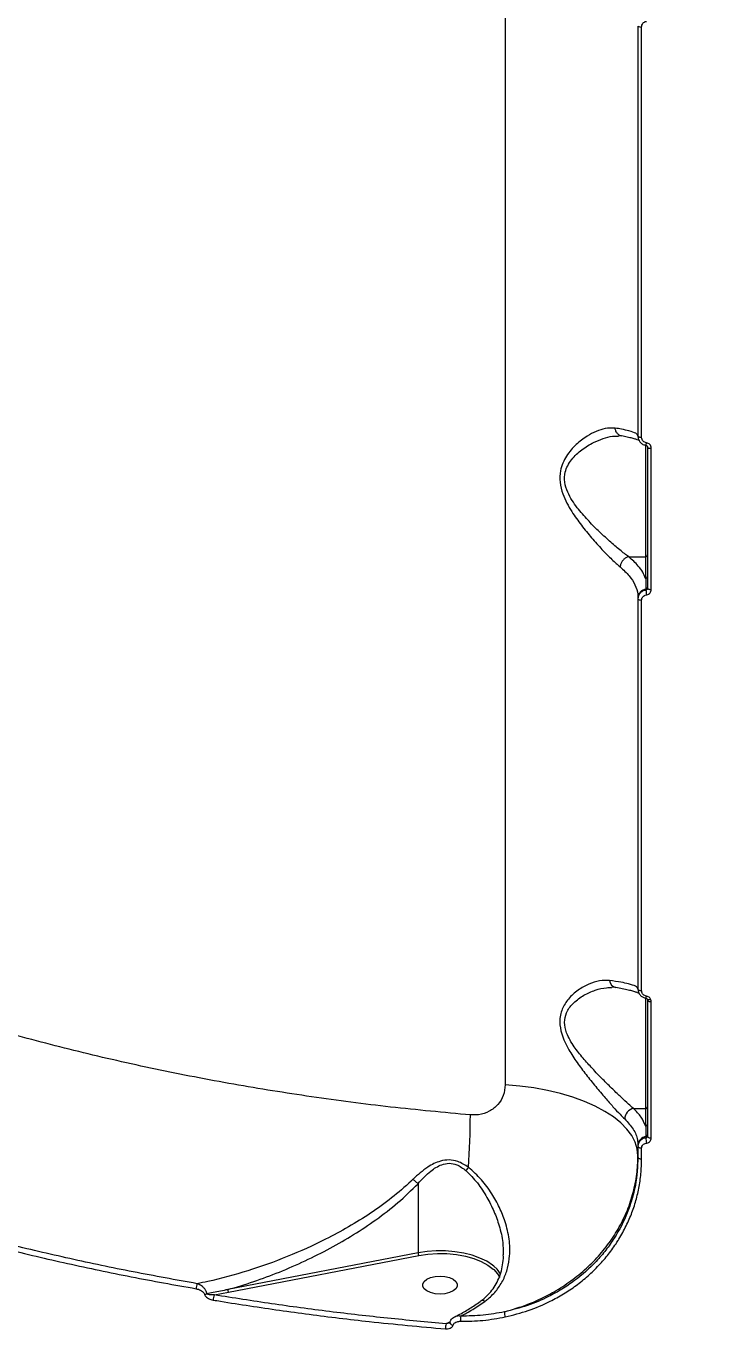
# Model space of a CAD drawing. Header units: millimetres. Extents: x -6901 to 7060, y -7557 to 6158.
# Drawn here: x 1779.1 to 1960.5, y -1751.7 to -1412.7 of the extents above; entities that cross this region are included whole.
import ezdxf

# ---------------------------------------------------------------- set-up
doc = ezdxf.new("R2010")
doc.units = ezdxf.units.MM
for name, color, linetype in [('DIKOM_ОБЪЕКТ', 7, 'Continuous'), ('DIKOM_РАЗМЕР_ЗОНА', 7, 'Continuous'), ('DIKOM_РАЗМЕР_ОБЪЕКТА', 7, 'Continuous')]:
    doc.layers.add(name, color=color, linetype=linetype)
doc.styles.add('style1', font='arial.ttf', dxfattribs={"width": 0.8})
doc.dimstyles.new('1-50', dxfattribs={"dimtxt": 300, "dimasz": 200, "dimexe": 100, "dimexo": 0, "dimgap": 100, "dimtad": 1, "dimtxsty": 'style1', "dimcen": 200, "dimclrd": 7, "dimclre": 7, "dimclrt": 7, "dimadec": 1, "dimazin": 2, "dimtfac": 1, "dimtmove": 0, "dimatfit": 2, "dimfxl": 0, "dimlwd": 25, "dimlwe": 18, "dimarcsym": 0})

# ---------------------------------------------------------------- blocks, each defined once
blk = doc.blocks.new('*D1')
at = {"layer": 'Defpoints', "color": 0, "transparency": 16777216}
for p in [(-4076.66, -462.32), (4983.51, -3127.59), (4983.51, -6854.07)]:
    blk.add_point(p, dxfattribs=at)
at = {"layer": 'DIKOM_РАЗМЕР_ОБЪЕКТА', "color": 7, "lineweight": 18, "transparency": 16777216}
for p, q in [((-4076.66, -462.32), (-4076.66, -6954.07)), ((4983.51, -3127.59), (4983.51, -6954.07))]:
    blk.add_line(p, q, dxfattribs=at)
at = {"layer": 'DIKOM_РАЗМЕР_ОБЪЕКТА', "color": 7, "lineweight": 25, "transparency": 16777216}
blk.add_line((-3876.66, -6854.07), (4783.51, -6854.07), dxfattribs=at)
at = {"layer": 'DIKOM_РАЗМЕР_ОБЪЕКТА', "color": 7, "transparency": 16777216}
for points in [[(-3876.66, -6820.74), (-3876.66, -6887.4), (-4076.66, -6854.07)], [(4783.51, -6820.74), (4783.51, -6887.4), (4983.51, -6854.07)]]:
    blk.add_solid(points, dxfattribs=at)
at = {"layer": 'DIKOM_РАЗМЕР_ОБЪЕКТА', "color": 7, "transparency": 16777216, "insert": (453.43, -6600.9), "char_height": 300, "attachment_point": 5, "style": 'style1'}
blk.add_mtext('9050', dxfattribs=at)
blk = doc.blocks.new('*D2')
at = {"layer": 'Defpoints', "color": 0, "transparency": 16777216}
for p in [(-1102.73, 4151.17), (-5819.23, -4492.42), (4721.24, -4492.42)]:
    blk.add_point(p, dxfattribs=at)
at = {"layer": 'DIKOM_РАЗМЕР_ОБЪЕКТА', "color": 7, "lineweight": 18, "transparency": 16777216}
for p, q in [((-1102.73, 4151.17), (-5919.23, 4151.17)), ((4721.24, -4492.42), (-5919.23, -4492.42))]:
    blk.add_line(p, q, dxfattribs=at)
at = {"layer": 'DIKOM_РАЗМЕР_ОБЪЕКТА', "color": 7, "lineweight": 25, "transparency": 16777216}
blk.add_line((-5819.23, 3951.17), (-5819.23, -4292.42), dxfattribs=at)
at = {"layer": 'DIKOM_РАЗМЕР_ОБЪЕКТА', "color": 7, "transparency": 16777216}
for points in [[(-5852.56, 3951.17), (-5785.89, 3951.17), (-5819.23, 4151.17)], [(-5852.56, -4292.42), (-5785.89, -4292.42), (-5819.23, -4492.42)]]:
    blk.add_solid(points, dxfattribs=at)
at = {"layer": 'DIKOM_РАЗМЕР_ОБЪЕКТА', "color": 7, "transparency": 16777216, "insert": (-6072.4, -170.63), "char_height": 300, "attachment_point": 5, "rotation": 90, "style": 'style1'}
blk.add_mtext('8650', dxfattribs=at)
blk = doc.blocks.new('*D3')
at = {"layer": 'Defpoints', "color": 0, "transparency": 16777216}
for p in [(-1553.27, 6158.28), (-6450.85, -6312.94), (5659.92, -6312.94)]:
    blk.add_point(p, dxfattribs=at)
at = {"layer": 'DIKOM_РАЗМЕР_ЗОНА', "color": 7, "lineweight": 18, "transparency": 16777216}
for p, q in [((-1553.27, 6158.28), (-6550.85, 6158.28)), ((5659.92, -6312.94), (-6550.85, -6312.94))]:
    blk.add_line(p, q, dxfattribs=at)
at = {"layer": 'DIKOM_РАЗМЕР_ЗОНА', "color": 7, "lineweight": 25, "transparency": 16777216}
blk.add_line((-6450.85, 5958.28), (-6450.85, -6112.94), dxfattribs=at)
at = {"layer": 'DIKOM_РАЗМЕР_ЗОНА', "color": 7, "transparency": 16777216}
for points in [[(-6484.18, 5958.28), (-6417.52, 5958.28), (-6450.85, 6158.28)], [(-6484.18, -6112.94), (-6417.52, -6112.94), (-6450.85, -6312.94)]]:
    blk.add_solid(points, dxfattribs=at)
at = {"layer": 'DIKOM_РАЗМЕР_ЗОНА', "color": 7, "transparency": 16777216, "insert": (-6704.02, -77.33), "char_height": 300, "attachment_point": 5, "rotation": 90, "style": 'style1'}
blk.add_mtext('12500', dxfattribs=at)
blk = doc.blocks.new('*D4')
at = {"layer": 'Defpoints', "color": 0, "transparency": 16777216}
for p in [(-5588.2, -1083.32), (7059.54, -2218.88), (7059.54, -7457.08)]:
    blk.add_point(p, dxfattribs=at)
at = {"layer": 'DIKOM_РАЗМЕР_ЗОНА', "color": 7, "lineweight": 18, "transparency": 16777216}
for p, q in [((-5588.2, -1083.32), (-5588.2, -7557.08)), ((7059.54, -2218.88), (7059.54, -7557.08))]:
    blk.add_line(p, q, dxfattribs=at)
at = {"layer": 'DIKOM_РАЗМЕР_ЗОНА', "color": 7, "lineweight": 25, "transparency": 16777216}
blk.add_line((-5388.2, -7457.08), (6859.54, -7457.08), dxfattribs=at)
at = {"layer": 'DIKOM_РАЗМЕР_ЗОНА', "color": 7, "transparency": 16777216}
for points in [[(-5388.2, -7423.74), (-5388.2, -7490.41), (-5588.2, -7457.08)], [(6859.54, -7423.74), (6859.54, -7490.41), (7059.54, -7457.08)]]:
    blk.add_solid(points, dxfattribs=at)
at = {"layer": 'DIKOM_РАЗМЕР_ЗОНА', "color": 7, "transparency": 16777216, "insert": (735.67, -7203.9), "char_height": 300, "attachment_point": 5, "style": 'style1'}
blk.add_mtext('12650', dxfattribs=at)

msp = doc.modelspace()

# ---------------------------------------------------------------- linework, layer by layer
at = {"layer": 'DIKOM_ОБЪЕКТ', "color": 7, "linetype": 'Continuous', "lineweight": 15}
for p, q in [((1903.679, -1209.096), (1903.679, -1687.754)), ((1938.182, -1412.736), (1938.182, -1519.239)), ((1939.141, -1519.55), (1939.141, -1412.959)), ((1940.182, -1521.583), (1940.182, -1550.58)), ((1940.682, -1522.124), (1940.682, -1558.76)), ((1941.647, -1559.104), (1941.647, -1522.437)), ((1935.777, -1550.58), (1940.182, -1550.58)), ((1940.182, -1550.58), (1940.182, -1556.212)), ((1940.265, -1558.992), (1940.265, -1559.24)), ((1938.182, -1561.228), (1938.182, -1561.507)), ((1938.182, -1561.507), (1938.182, -1662.886)), ((1939.141, -1663.316), (1939.141, -1561.852)), ((1940.182, -1665.129), (1940.182, -1693.907)), ((1940.265, -1665.288), (1940.268, -1665.294)), ((1940.682, -1665.728), (1940.682, -1701.139)), ((1941.647, -1701.6), (1941.647, -1666.16)), ((1937.029, -1693.907), (1940.182, -1693.907)), ((1940.182, -1693.907), (1940.182, -1698.437)), ((1940.265, -1701.211), (1940.265, -1701.539)), ((1938.182, -1703.446), (1938.182, -1703.724)), ((1938.182, -1703.724), (1938.182, -1706.556)), ((1939.141, -1707.022), (1939.141, -1704.188)), ((1881.015, -1713.451), (1881.015, -1731.404)), ((1881.015, -1731.404), (1831.542, -1740.97)), ((1831.717, -1741.64), (1881.191, -1732.073)), ((1903.123, -1731.729), (1903.13, -1731.958)), ((1828.058, -1742.339), (1831.717, -1741.64)), ((1889.356, -1749.376), (1888.306, -1749.826))]:
    msp.add_line(p, q, dxfattribs=at)
at = {"layer": 'DIKOM_ОБЪЕКТ', "color": 7, "linetype": 'Continuous', "lineweight": 15, "flags": 128}
for points in [[(1938.182, -1519.239), (1938.2, -1519.299), (1938.254, -1519.356), (1938.342, -1519.408), (1938.461, -1519.455), (1938.605, -1519.494), (1938.771, -1519.523), (1938.952, -1519.542), (1939.141, -1519.55)], [(1940.265, -1521.662), (1940.267, -1521.666), (1940.274, -1521.642), (1940.285, -1521.59), (1940.301, -1521.512), (1940.32, -1521.41), (1940.342, -1521.287), (1940.367, -1521.147), (1940.394, -1520.994)], [(1940.682, -1522.124), (1940.7, -1522.184), (1940.755, -1522.241), (1940.843, -1522.295), (1940.963, -1522.342), (1941.108, -1522.381), (1941.275, -1522.41), (1941.457, -1522.429), (1941.647, -1522.437)], [(1940.682, -1558.76), (1940.7, -1558.826), (1940.755, -1558.889), (1940.843, -1558.947), (1940.963, -1558.999), (1941.108, -1559.042), (1941.275, -1559.074), (1941.457, -1559.095), (1941.647, -1559.104)], [(1938.182, -1561.507), (1938.2, -1561.572), (1938.254, -1561.636), (1938.342, -1561.694), (1938.461, -1561.746), (1938.605, -1561.789), (1938.771, -1561.822), (1938.952, -1561.843), (1939.141, -1561.852)], [(1938.182, -1662.886), (1938.2, -1662.968), (1938.254, -1663.047), (1938.342, -1663.12), (1938.461, -1663.184), (1938.605, -1663.237), (1938.771, -1663.278), (1938.952, -1663.305), (1939.141, -1663.316)], [(1940.622, -1665.518), (1940.658, -1665.57), (1940.719, -1665.608), (1940.803, -1665.628), (1940.909, -1665.631), (1941.031, -1665.617), (1941.168, -1665.586), (1941.315, -1665.539), (1941.467, -1665.477)], [(1940.682, -1665.728), (1940.7, -1665.81), (1940.755, -1665.89), (1940.843, -1665.963), (1940.963, -1666.028), (1941.108, -1666.082), (1941.275, -1666.123), (1941.457, -1666.149), (1941.647, -1666.16)], [(1938.182, -1706.216), (1937.999, -1704.438), (1937.454, -1702.677), (1936.55, -1700.947), (1935.297, -1699.266), (1933.705, -1697.648), (1931.789, -1696.108), (1929.567, -1694.661), (1927.059, -1693.318), (1924.287, -1692.094), (1921.277, -1690.998), (1918.057, -1690.041), (1914.655, -1689.231), (1911.103, -1688.577), (1907.434, -1688.083), (1903.679, -1687.754)], [(1940.682, -1701.139), (1940.7, -1701.227), (1940.755, -1701.312), (1940.843, -1701.39), (1940.963, -1701.459), (1941.108, -1701.517), (1941.275, -1701.56), (1941.457, -1701.588), (1941.647, -1701.6)], [(1938.182, -1703.724), (1938.2, -1703.812), (1938.254, -1703.897), (1938.342, -1703.976), (1938.461, -1704.045), (1938.605, -1704.103), (1938.771, -1704.147), (1938.952, -1704.176), (1939.141, -1704.188)], [(1938.182, -1706.556), (1938.2, -1706.645), (1938.254, -1706.73), (1938.342, -1706.809), (1938.461, -1706.879), (1938.605, -1706.937), (1938.771, -1706.981), (1938.952, -1707.01), (1939.141, -1707.022)], [(1900.691, -1734.854), (1900.366, -1734.598), (1898.855, -1733.618), (1897.081, -1732.762), (1895.082, -1732.05), (1892.902, -1731.498), (1890.588, -1731.116), (1888.19, -1730.913), (1885.76, -1730.894), (1883.351, -1731.058), (1881.015, -1731.404)], [(1881.191, -1732.073), (1883.584, -1731.725), (1886.053, -1731.572), (1888.538, -1731.618), (1890.979, -1731.862), (1893.318, -1732.298), (1895.497, -1732.915), (1897.464, -1733.698), (1899.172, -1734.629), (1900.579, -1735.686), (1900.676, -1735.773)], [(1902.47, -1736.84), (1901.581, -1735.682), (1900.691, -1734.854)], [(1886.723, -1737.488), (1887.99, -1737.582), (1889.155, -1737.856), (1890.123, -1738.288), (1890.816, -1738.843), (1891.177, -1739.476), (1891.177, -1740.136), (1890.816, -1740.769), (1890.123, -1741.324), (1889.155, -1741.756), (1887.99, -1742.03), (1886.723, -1742.123), (1885.455, -1742.03), (1884.29, -1741.756), (1883.322, -1741.324), (1882.629, -1740.769), (1882.268, -1740.136), (1882.268, -1739.476), (1882.629, -1738.843), (1883.322, -1738.288), (1884.29, -1737.856), (1885.455, -1737.582), (1886.723, -1737.488)], [(1900.676, -1735.773), (1901.651, -1736.841), (1902.232, -1737.781)], [(1889.294, -1749.505), (1889.287, -1749.559), (1889.287, -1749.562)]]:
    msp.add_lwpolyline(points, dxfattribs=at)
at = {"layer": 'DIKOM_ОБЪЕКТ', "color": 7, "linetype": 'Continuous', "lineweight": 15}
for centre, radius, start, end in [((1938.921, -1411.728), 1.25, 233.73074, 280.13189), ((1940.204, -1550.102), 0.478, 267.33817, 357.07052), ((1940.204, -1555.734), 0.478, 267.34243, 357.06626), ((1940.525, -1561.323), 2.345, 96.36703, 177.66879), ((1940.213, -1558.526), 0.469, 276.36964, 357.66547), ((1947.378, -1559.125), 7.113, 180.92597, 190.97094), ((1932.954, -1660.431), 2.148, 186.68376, 255.17232), ((1937.628, -1664.402), 2.787, 341.34133, 353.07932), ((1937.592, -1696.699), 2.848, 101.38844, 178.91462), ((1940.204, -1693.429), 0.478, 267.33897, 357.06597), ((1648.786, -1692.99), 245.855, 356.22186, 359.39267), ((1940.204, -1697.959), 0.479, 267.35333, 357.05911), ((1940.525, -1703.541), 2.345, 96.36855, 177.66804), ((1946.427, -1701.637), 6.162, 179.08849, 191.78319), ((1940.213, -1700.744), 0.469, 276.35794, 357.67717), ((1931.519, -1738.226), 47.357, 142.18433, 143.48617), ((1882.325, -1731.418), 1.31, 179.38841, 210.02164), ((1826.281, -1740.726), 2.951, 153.82366, 180.19908), ((1825.441, -1739.987), 2.187, 271.14208, 288.60275), ((1832.852, -1740.984), 1.311, 179.39053, 210.01952), ((1830.726, -1743.653), 2.973, 153.78227, 180.46346), ((1896.636, -1748.768), 4.608, 168.52826, 185.21344), ((1906.449, -1747.006), 2.964, 174.93781, 200.78147), ((1893.598, -1751.146), 5.453, 165.99468, 180.37167), ((1890.21, -1749.26), 0.971, 198.11823, 264.18723)]:
    msp.add_arc(centre, radius, start, end, dxfattribs=at)
for points, knots in [([(1939.141, -1412.959), (1939.158, -1412.789), (1939.192, -1412.449), (1939.458, -1412), (1939.848, -1411.667), (1940.19, -1411.538), (1940.374, -1411.507), (1940.394, -1411.504)], [0, 0, 0, 0, 0.2458075, 0.4917999, 0.7342866, 0.9715279, 1, 1, 1, 1]), ([(1894.627, -1695.596), (1887.687, -1694.949), (1873.802, -1693.654), (1853.281, -1690.959), (1832.866, -1687.692), (1812.651, -1683.783), (1792.71, -1679.245), (1773.481, -1674.174), (1755.014, -1668.601), (1737.34, -1662.566), (1720.172, -1655.97), (1703.592, -1648.813), (1687.673, -1641.105), (1672.762, -1633.014), (1658.887, -1624.577), (1646.051, -1615.835), (1634.05, -1606.65), (1622.962, -1597.033), (1612.848, -1587.007), (1603.924, -1576.787), (1596.195, -1566.412), (1589.639, -1555.923), (1584.151, -1545.153), (1579.807, -1534.129), (1576.606, -1522.883), (1574.776, -1511.651), (1574.028, -1503.787), (1574.22, -1499.712), (1574.238, -1499.333)], [0, 0, 0, 0, 0.0392428, 0.0785158, 0.1177586, 0.1581421, 0.1985587, 0.2389423, 0.2781872, 0.3174625, 0.3567075, 0.3970914, 0.4375083, 0.4778923, 0.5171658, 0.5564696, 0.5957434, 0.6361546, 0.6765985, 0.7170099, 0.7563479, 0.7957165, 0.8350546, 0.8755303, 0.9160384, 0.9565142, 0.9959506, 1, 1, 1, 1]), ([(1932.243, -1517.167), (1931.391, -1517.144), (1929.838, -1517.101), (1927.331, -1517.948), (1924.778, -1519.289), (1922.056, -1521.333), (1919.909, -1523.796), (1918.611, -1526.201), (1917.894, -1528.458), (1917.782, -1531.235), (1918.514, -1534.11), (1919.66, -1536.651), (1921.272, -1539.404), (1923.454, -1542.461), (1926.158, -1545.736), (1928.85, -1548.735), (1931.415, -1551.368), (1932.859, -1552.631), (1933.562, -1553.246)], [0, 0, 0, 0, 0.0785505, 0.1430575, 0.2076025, 0.2872148, 0.366549, 0.4057522, 0.444851, 0.4974435, 0.5496902, 0.5922702, 0.634937, 0.7072957, 0.7797292, 0.8544844, 0.929141, 1, 1, 1, 1]), ([(1938.182, -1519.168), (1938.072, -1518.952), (1937.849, -1518.515), (1936.192, -1517.939), (1934.212, -1517.489), (1932.813, -1517.26), (1932.243, -1517.167)], [0, 0, 0, 0, 0.3072562, 0.62332, 0.846349, 1, 1, 1, 1]), ([(1933.926, -1519.18), (1933.836, -1519.172), (1933.508, -1519.143), (1933.007, -1518.804), (1932.518, -1518.213), (1932.32, -1517.656), (1932.258, -1517.3), (1932.248, -1517.213), (1932.243, -1517.167)], [0, 0, 0, 0, 0.1019159, 0.3726249, 0.6433432, 0.9140854, 0.9544563, 1, 1, 1, 1]), ([(1935.77, -1550.581), (1935.77, -1550.581), (1935.064, -1550.073), (1933.472, -1548.859), (1930.79, -1546.551), (1927.941, -1543.916), (1925.078, -1541.028), (1922.761, -1538.375), (1921.028, -1535.943), (1919.807, -1533.745), (1919.006, -1531.212), (1919.129, -1528.786), (1919.875, -1526.864), (1920.546, -1525.843), (1921.707, -1524.362), (1923.588, -1522.648), (1926.438, -1520.919), (1929.15, -1519.818), (1931.356, -1519.206), (1932.602, -1519.244), (1933.093, -1519.259)], [0, 0, 0, 0, 0.0000338, 0.0750681, 0.1536148, 0.2343949, 0.3097454, 0.3867485, 0.429448, 0.4730876, 0.523923, 0.5743917, 0.6112975, 0.6498586, 0.6518304, 0.7329419, 0.8174208, 0.8855868, 0.954923, 1, 1, 1, 1]), ([(1933.911, -1519.221), (1933.687, -1519.17), (1933.447, -1519.115), (1933.129, -1519.147), (1933.108, -1519.149)], [0, 0, 0, 0, 0.932741, 1, 1, 1, 1]), ([(1938.695, -1520.512), (1938.678, -1520.501), (1938.642, -1520.475), (1938.293, -1520.304), (1937.671, -1520.076), (1936.713, -1519.798), (1935.481, -1519.505), (1934.432, -1519.312), (1933.921, -1519.217)], [0, 0, 0, 0, 0.1199581, 0.2662771, 0.4332189, 0.6173945, 0.8136032, 1, 1, 1, 1]), ([(1938.182, -1519.239), (1938.183, -1519.302), (1938.191, -1519.636), (1938.347, -1520.236), (1938.804, -1520.924), (1939.462, -1521.448), (1939.997, -1521.591), (1940.265, -1521.662)], [0, 0, 0, 0, 0.0547783, 0.2944121, 0.5301285, 0.7646894, 1, 1, 1, 1]), ([(1940.394, -1520.994), (1940.233, -1520.951), (1939.911, -1520.865), (1939.515, -1520.552), (1939.24, -1520.142), (1939.147, -1519.786), (1939.142, -1519.587), (1939.141, -1519.55)], [0, 0, 0, 0, 0.2340735, 0.4679599, 0.7039613, 0.944852, 1, 1, 1, 1]), ([(1940.265, -1521.662), (1940.319, -1521.677), (1940.429, -1521.706), (1940.56, -1521.808), (1940.65, -1521.938), (1940.68, -1522.05), (1940.682, -1522.112), (1940.682, -1522.124)], [0, 0, 0, 0, 0.2178173, 0.4435713, 0.683648, 0.9396402, 1, 1, 1, 1]), ([(1941.647, -1522.437), (1941.646, -1522.4), (1941.641, -1522.2), (1941.548, -1521.844), (1941.273, -1521.435), (1940.877, -1521.123), (1940.555, -1521.037), (1940.394, -1520.994)], [0, 0, 0, 0, 0.0557929, 0.2968083, 0.5326587, 0.7662424, 1, 1, 1, 1]), ([(1935.77, -1550.581), (1935.521, -1550.662), (1935.024, -1550.823), (1934.362, -1551.362), (1933.859, -1552.049), (1933.633, -1552.668), (1933.572, -1553.067), (1933.564, -1553.204), (1933.562, -1553.246)], [0, 0, 0, 0, 0.2204975, 0.4409839, 0.6614668, 0.8819473, 0.9635702, 1, 1, 1, 1]), ([(1935.777, -1550.58), (1935.775, -1550.58), (1935.773, -1550.58), (1935.771, -1550.581), (1935.77, -1550.581)], [0, 0, 0, 0, 0.698459, 1, 1, 1, 1]), ([(1940.182, -1556.212), (1939.947, -1555.67), (1939.475, -1554.582), (1938.126, -1552.674), (1936.669, -1551.376), (1935.777, -1550.58)], [0, 0, 0, 0, 0.2774652, 0.5572979, 1, 1, 1, 1]), ([(1933.562, -1553.246), (1934.404, -1554.005), (1936.056, -1555.494), (1937.537, -1557.89), (1938.129, -1559.808), (1938.171, -1560.929), (1938.182, -1561.228)], [0, 0, 0, 0, 0.3028888, 0.5944605, 0.8920274, 1, 1, 1, 1]), ([(1940.182, -1556.212), (1940.19, -1556.353), (1940.23, -1557.059), (1940.261, -1558), (1940.264, -1558.778), (1940.265, -1558.992)], [0, 0, 0, 0, 0.1533166, 0.7665682, 1, 1, 1, 1]), ([(1940.682, -1558.76), (1940.676, -1558.817), (1940.665, -1558.93), (1940.579, -1559.078), (1940.452, -1559.187), (1940.338, -1559.23), (1940.274, -1559.239), (1940.265, -1559.24)], [0, 0, 0, 0, 0.2442251, 0.4859487, 0.7246216, 0.9617808, 1, 1, 1, 1]), ([(1940.394, -1560.479), (1940.421, -1560.475), (1940.612, -1560.444), (1940.956, -1560.316), (1941.338, -1560.001), (1941.597, -1559.58), (1941.631, -1559.263), (1941.647, -1559.104)], [0, 0, 0, 0, 0.038572, 0.2781001, 0.5183532, 0.7592327, 1, 1, 1, 1]), ([(1940.265, -1559.24), (1940.221, -1559.248), (1939.902, -1559.3), (1939.331, -1559.515), (1938.696, -1560.034), (1938.265, -1560.725), (1938.209, -1561.246), (1938.182, -1561.507)], [0, 0, 0, 0, 0.0387887, 0.2783705, 0.5186423, 0.7594509, 1, 1, 1, 1]), ([(1939.141, -1561.852), (1939.158, -1561.694), (1939.191, -1561.376), (1939.451, -1560.957), (1939.832, -1560.643), (1940.176, -1560.514), (1940.368, -1560.483), (1940.394, -1560.479)], [0, 0, 0, 0, 0.2406548, 0.4814143, 0.7216377, 0.9612053, 1, 1, 1, 1]), ([(1930.821, -1660.681), (1929.946, -1660.655), (1928.195, -1660.602), (1925.379, -1661.519), (1922.573, -1663.064), (1920.147, -1665.245), (1918.629, -1667.577), (1917.987, -1669.663), (1917.766, -1671.808), (1918.186, -1674.208), (1919.141, -1676.634), (1920.454, -1679.139), (1922.315, -1681.994), (1924.717, -1685.18), (1927.203, -1688.263), (1929.586, -1691.068), (1931.716, -1693.491), (1933.435, -1695.362), (1934.349, -1696.258), (1934.744, -1696.645)], [0, 0, 0, 0, 0.0759084, 0.1519054, 0.2286333, 0.3051885, 0.36886, 0.4016185, 0.4343305, 0.490458, 0.5282357, 0.5660841, 0.6308765, 0.6957719, 0.7645213, 0.8332293, 0.8936818, 0.9540619, 1, 1, 1, 1]), ([(1938.182, -1662.812), (1938.065, -1662.597), (1937.829, -1662.161), (1936.092, -1661.597), (1933.766, -1661.098), (1931.855, -1660.828), (1930.821, -1660.681)], [0, 0, 0, 0, 0.2848666, 0.5777545, 0.7715677, 1, 1, 1, 1]), ([(1937.029, -1693.907), (1936.609, -1693.549), (1935.637, -1692.721), (1933.817, -1691.028), (1931.563, -1688.863), (1929.034, -1686.358), (1926.411, -1683.652), (1923.867, -1680.836), (1921.887, -1678.351), (1920.471, -1676.132), (1919.451, -1674.028), (1918.906, -1671.523), (1919.318, -1669.682), (1920.132, -1667.958), (1921.55, -1666.21), (1924.131, -1664.385), (1927.067, -1663.127), (1929.538, -1662.471), (1930.9, -1662.52), (1931.341, -1662.535)], [0, 0, 0, 0, 0.0486191, 0.1123768, 0.1778093, 0.2506867, 0.3250555, 0.3924973, 0.4613115, 0.4989706, 0.5375279, 0.5920045, 0.6458136, 0.6555345, 0.7197675, 0.7990803, 0.8810352, 0.9614448, 1, 1, 1, 1]), ([(1932.417, -1662.514), (1932.305, -1662.485), (1931.984, -1662.401), (1931.596, -1662.426), (1931.342, -1662.443)], [0, 0, 0, 0, 0.3470087, 1, 1, 1, 1]), ([(1938.602, -1664.113), (1938.599, -1664.111), (1938.592, -1664.105), (1938.314, -1663.952), (1937.765, -1663.731), (1936.89, -1663.45), (1935.681, -1663.141), (1934.202, -1662.825), (1932.991, -1662.622), (1932.402, -1662.523)], [0, 0, 0, 0, 0.0778676, 0.2003311, 0.3403535, 0.4957837, 0.66236, 0.8356943, 1, 1, 1, 1]), ([(1938.182, -1662.886), (1938.185, -1662.97), (1938.196, -1663.323), (1938.373, -1663.926), (1938.835, -1664.585), (1939.482, -1665.082), (1940.003, -1665.219), (1940.265, -1665.288)], [0, 0, 0, 0, 0.0748894, 0.3151634, 0.5451402, 0.7714984, 1, 1, 1, 1]), ([(1940.394, -1664.738), (1940.236, -1664.697), (1939.921, -1664.615), (1939.532, -1664.319), (1939.255, -1663.929), (1939.15, -1663.573), (1939.143, -1663.365), (1939.141, -1663.316)], [0, 0, 0, 0, 0.2249568, 0.4495838, 0.6803226, 0.9237846, 1, 1, 1, 1]), ([(1940.628, -1665.537), (1940.622, -1665.526), (1940.598, -1665.475), (1940.519, -1665.395), (1940.388, -1665.322), (1940.283, -1665.294), (1940.227, -1665.289), (1940.215, -1665.287)], [0, 0, 0, 0, 0.1039576, 0.4757753, 0.7277441, 0.9388778, 1, 1, 1, 1]), ([(1941.467, -1665.477), (1941.395, -1665.37), (1941.237, -1665.137), (1940.865, -1664.862), (1940.551, -1664.779), (1940.394, -1664.738)], [0, 0, 0, 0, 0.298644, 0.6490489, 1, 1, 1, 1]), ([(1940.622, -1665.518), (1940.645, -1665.567), (1940.678, -1665.637), (1940.681, -1665.707), (1940.682, -1665.728)], [0, 0, 0, 0, 0.705059, 1, 1, 1, 1]), ([(1941.647, -1666.16), (1941.645, -1666.092), (1941.636, -1665.856), (1941.537, -1665.635), (1941.467, -1665.477)], [0, 0, 0, 0, 0.2879367, 1, 1, 1, 1]), ([(1903.679, -1687.754), (1903.583, -1688.697), (1903.391, -1690.57), (1901.881, -1692.994), (1899.64, -1694.76), (1897.076, -1695.638), (1895.348, -1695.608), (1894.627, -1695.596)], [0, 0, 0, 0, 0.2180232, 0.4332427, 0.6437889, 0.8514352, 1, 1, 1, 1]), ([(1940.182, -1698.437), (1939.837, -1697.667), (1939.143, -1696.113), (1937.738, -1694.647), (1937.029, -1693.907)], [0, 0, 0, 0, 0.4956322, 1, 1, 1, 1]), ([(1934.744, -1696.645), (1935.544, -1697.514), (1937.167, -1699.276), (1938.07, -1701.598), (1938.155, -1703), (1938.182, -1703.446)], [0, 0, 0, 0, 0.3984738, 0.8085201, 1, 1, 1, 1]), ([(1940.265, -1701.539), (1940.223, -1701.545), (1939.905, -1701.595), (1939.333, -1701.801), (1938.697, -1702.303), (1938.265, -1702.97), (1938.21, -1703.473), (1938.182, -1703.724)], [0, 0, 0, 0, 0.0371005, 0.2779661, 0.5187459, 0.7593477, 1, 1, 1, 1]), ([(1940.182, -1698.437), (1940.19, -1698.578), (1940.23, -1699.283), (1940.261, -1700.222), (1940.264, -1700.998), (1940.265, -1701.211)], [0, 0, 0, 0, 0.1536568, 0.7683113, 1, 1, 1, 1]), ([(1940.682, -1701.139), (1940.676, -1701.186), (1940.665, -1701.282), (1940.579, -1701.405), (1940.452, -1701.496), (1940.337, -1701.531), (1940.274, -1701.538), (1940.265, -1701.539)], [0, 0, 0, 0, 0.2402779, 0.4812441, 0.7223172, 0.9628208, 1, 1, 1, 1]), ([(1939.141, -1704.188), (1939.158, -1704.038), (1939.191, -1703.739), (1939.451, -1703.344), (1939.833, -1703.048), (1940.177, -1702.927), (1940.369, -1702.899), (1940.394, -1702.895)], [0, 0, 0, 0, 0.2404485, 0.4809853, 0.7218916, 0.9628763, 1, 1, 1, 1]), ([(1940.394, -1702.895), (1940.42, -1702.891), (1940.611, -1702.863), (1940.955, -1702.742), (1941.337, -1702.445), (1941.597, -1702.049), (1941.631, -1701.75), (1941.647, -1701.6)], [0, 0, 0, 0, 0.0372874, 0.2782397, 0.5190822, 0.7595786, 1, 1, 1, 1]), ([(1894.107, -1709.19), (1893.213, -1708.613), (1891.666, -1707.616), (1889.075, -1707.165), (1886.957, -1707.483), (1885.121, -1708.215), (1882.637, -1709.636), (1880.943, -1711.165), (1879.714, -1712.274)], [0, 0, 0, 0, 0.191458, 0.3312438, 0.4704847, 0.582375, 0.6969279, 1, 1, 1, 1]), ([(1881.012, -1713.443), (1881.013, -1713.442), (1882.033, -1712.271), (1883.507, -1710.733), (1885.665, -1709.2), (1887.242, -1708.407), (1889.107, -1708.024), (1891.402, -1708.474), (1892.697, -1709.466), (1893.457, -1710.048)], [0, 0, 0, 0, 0.0003172, 0.31688, 0.4294682, 0.5444441, 0.6783285, 0.8113815, 1, 1, 1, 1]), ([(1903.496, -1746.745), (1905.536, -1746.137), (1909.616, -1744.92), (1915.024, -1742.378), (1919.778, -1739.484), (1923.881, -1736.326), (1927.558, -1732.792), (1930.743, -1728.908), (1933.411, -1724.735), (1935.531, -1720.325), (1937.04, -1715.728), (1937.999, -1711.007), (1938.121, -1707.812), (1938.182, -1706.216)], [0, 0, 0, 0, 0.1033755, 0.2067501, 0.2946067, 0.3827355, 0.4705919, 0.5587488, 0.6471801, 0.7353357, 0.8234649, 0.9118686, 1, 1, 1, 1]), ([(1938.182, -1706.556), (1938.056, -1708.995), (1937.865, -1712.69), (1936.674, -1717.494), (1935.066, -1722.175), (1932.777, -1726.626), (1929.877, -1730.733), (1926.588, -1734.574), (1922.748, -1737.988), (1918.455, -1740.89), (1914.407, -1743.127), (1909.464, -1745.252), (1905.496, -1746.245), (1903.496, -1746.745)], [0, 0, 0, 0, 0.131217, 0.1987837, 0.2663501, 0.3975672, 0.4651556, 0.5327442, 0.6634784, 0.7308142, 0.7981508, 0.8982444, 1, 1, 1, 1]), ([(1903.678, -1748.058), (1905.689, -1747.554), (1909.746, -1746.539), (1914.767, -1744.386), (1918.871, -1742.125), (1922.158, -1739.922), (1925.24, -1737.438), (1928.061, -1734.707), (1930.578, -1731.78), (1932.806, -1728.658), (1934.736, -1725.329), (1936.331, -1721.851), (1937.572, -1718.285), (1938.465, -1714.627), (1939.034, -1710.866), (1939.105, -1708.303), (1939.141, -1707.022)], [0, 0, 0, 0, 0.1001204, 0.201894, 0.2673146, 0.3327348, 0.4000661, 0.4673961, 0.5330257, 0.5986556, 0.6662111, 0.7337669, 0.7993719, 0.8649766, 0.9324885, 1, 1, 1, 1]), ([(1893.457, -1710.048), (1894.489, -1711.09), (1896.588, -1713.209), (1898.916, -1716.871), (1900.809, -1720.611), (1902.219, -1724.538), (1903.121, -1728.297), (1903.122, -1730.735), (1903.123, -1731.729)], [0, 0, 0, 0, 0.1756952, 0.3573976, 0.5191411, 0.6838574, 0.8710535, 1, 1, 1, 1]), ([(1898.35, -1744.04), (1898.641, -1743.82), (1899.804, -1742.939), (1901.577, -1741.098), (1903.28, -1738.39), (1904.391, -1735.383), (1904.97, -1731.88), (1904.827, -1727.811), (1903.836, -1723.58), (1902.246, -1719.612), (1900.19, -1715.937), (1897.583, -1712.289), (1895.277, -1710.234), (1894.107, -1709.19)], [0, 0, 0, 0, 0.0275959, 0.110613, 0.1968359, 0.279571, 0.364725, 0.4761318, 0.5919439, 0.6876603, 0.7854563, 0.8910822, 1, 1, 1, 1]), ([(1879.714, -1712.274), (1879.54, -1712.443), (1877.771, -1714.159), (1874.181, -1717.24), (1868.702, -1721.193), (1862.945, -1724.741), (1855.745, -1728.609), (1847.026, -1732.558), (1836.756, -1736.214), (1828.91, -1738.33), (1824.531, -1739.238), (1823.633, -1739.424)], [0, 0, 0, 0, 0.0115187, 0.116998, 0.2229803, 0.329241, 0.4351019, 0.6083263, 0.7820037, 0.9552831, 1, 1, 1, 1]), ([(1831.542, -1740.97), (1833.794, -1740.299), (1838.299, -1738.955), (1845.014, -1736.436), (1851.673, -1733.551), (1858.115, -1730.307), (1864.276, -1726.753), (1870.162, -1722.828), (1875.865, -1718.479), (1879.299, -1715.127), (1881.015, -1713.451)], [0, 0, 0, 0, 0.1257442, 0.2514876, 0.3794609, 0.5074223, 0.6285591, 0.749666, 0.8748951, 1, 1, 1, 1]), ([(1879.714, -1712.274), (1879.744, -1712.304), (1879.961, -1712.518), (1880.419, -1712.951), (1880.805, -1713.271), (1881.012, -1713.443)], [0, 0, 0, 0, 0.0699743, 0.5005363, 1, 1, 1, 1]), ([(1881.015, -1713.451), (1881.015, -1713.45), (1881.015, -1713.447), (1881.014, -1713.445), (1881.012, -1713.443), (1881.012, -1713.443)], [0, 0, 0, 0, 0.4539757, 0.8382832, 1, 1, 1, 1]), ([(1823.633, -1739.424), (1818.049, -1738.426), (1806.882, -1736.43), (1790.429, -1732.963), (1774.193, -1729.181), (1763.63, -1726.351), (1758.348, -1724.936)], [0, 0, 0, 0, 0.2490966, 0.4981941, 0.7490964, 1, 1, 1, 1]), ([(1757.897, -1726.215), (1763.152, -1727.623), (1773.662, -1730.439), (1789.893, -1734.226), (1806.42, -1737.713), (1817.694, -1739.729), (1823.33, -1740.736)], [0, 0, 0, 0, 0.2490977, 0.4981938, 0.7490968, 1, 1, 1, 1]), ([(1897.376, -1743.86), (1897.507, -1743.773), (1898.204, -1743.309), (1899.277, -1742.272), (1900.571, -1740.751), (1901.617, -1739.026), (1902.422, -1737.13), (1902.95, -1735.065), (1903.206, -1733.323), (1903.188, -1732.257), (1903.183, -1731.952)], [0, 0, 0, 0, 0.0321709, 0.1722255, 0.3168695, 0.4658276, 0.6178131, 0.7740186, 0.9354073, 1, 1, 1, 1]), ([(1823.33, -1740.736), (1823.724, -1740.834), (1824.309, -1740.979), (1824.969, -1741.402), (1825.304, -1741.747), (1825.445, -1742.014), (1825.478, -1742.146), (1825.484, -1742.174)], [0, 0, 0, 0, 0.4456037, 0.6623277, 0.8364901, 0.9657416, 1, 1, 1, 1]), ([(1826.138, -1742.06), (1826.13, -1742.013), (1826.089, -1741.795), (1825.927, -1741.351), (1825.541, -1740.74), (1824.884, -1740.073), (1824.204, -1739.642), (1823.748, -1739.468), (1823.633, -1739.424)], [0, 0, 0, 0, 0.0398339, 0.1864726, 0.3714853, 0.5855057, 0.8948728, 1, 1, 1, 1]), ([(1825.484, -1742.174), (1825.491, -1742.204), (1825.525, -1742.341), (1825.674, -1742.62), (1826.03, -1742.983), (1826.726, -1743.427), (1827.343, -1743.577), (1827.752, -1743.677)], [0, 0, 0, 0, 0.0349214, 0.1620526, 0.3362701, 0.5591597, 1, 1, 1, 1]), ([(1831.542, -1740.97), (1831.23, -1741.035), (1829.669, -1741.358), (1827.866, -1741.719), (1826.377, -1742.013), (1826.138, -1742.06)], [0, 0, 0, 0, 0.1735009, 0.8674968, 1, 1, 1, 1]), ([(1828.058, -1742.339), (1827.717, -1742.347), (1827.219, -1742.358), (1826.63, -1742.281), (1826.344, -1742.207), (1826.209, -1742.135), (1826.16, -1742.092), (1826.145, -1742.069), (1826.138, -1742.06)], [0, 0, 0, 0, 0.5065961, 0.7402685, 0.8952608, 0.9534377, 0.9811019, 1, 1, 1, 1]), ([(1827.752, -1743.677), (1828.388, -1743.781), (1831.563, -1744.304), (1839.854, -1745.607), (1852.725, -1747.423), (1869.658, -1749.485), (1881.531, -1750.574), (1888.144, -1751.181)], [0, 0, 0, 0, 0.0321663, 0.1608356, 0.4182084, 0.675957, 1, 1, 1, 1]), ([(1888.306, -1749.826), (1883.228, -1749.368), (1873.071, -1748.453), (1857.949, -1746.705), (1842.915, -1744.707), (1833.011, -1743.129), (1828.058, -1742.339)], [0, 0, 0, 0, 0.2493141, 0.4986285, 0.7493143, 1, 1, 1, 1]), ([(1890.558, -1748.002), (1890.894, -1747.844), (1892.172, -1747.246), (1894.385, -1745.917), (1896.335, -1744.686), (1897.321, -1743.927), (1897.395, -1743.87)], [0, 0, 0, 0, 0.1461904, 0.5558087, 0.9665392, 1, 1, 1, 1]), ([(1892.12, -1747.851), (1893.166, -1747.292), (1895.268, -1746.17), (1897.32, -1744.752), (1898.35, -1744.04)], [0, 0, 0, 0, 0.4978625, 1, 1, 1, 1]), ([(1898.35, -1744.04), (1898.322, -1744.023), (1898.235, -1743.971), (1897.982, -1743.845), (1897.646, -1743.75), (1897.478, -1743.856), (1897.404, -1743.903)], [0, 0, 0, 0, 0.0695432, 0.2149515, 0.6525153, 1, 1, 1, 1]), ([(1889.304, -1749.508), (1889.367, -1749.309), (1889.499, -1748.893), (1889.946, -1748.388), (1890.338, -1748.166), (1890.533, -1748.055)], [0, 0, 0, 0, 0.3149497, 0.6596134, 1, 1, 1, 1]), ([(1892.12, -1747.851), (1891.727, -1747.814), (1891.159, -1747.761), (1890.724, -1747.997), (1890.589, -1748.07)], [0, 0, 0, 0, 0.6895026, 1, 1, 1, 1]), ([(1892.047, -1749.186), (1894.001, -1749.161), (1897.938, -1749.11), (1901.755, -1748.41), (1903.678, -1748.058)], [0, 0, 0, 0, 0.4964915, 1, 1, 1, 1]), ([(1903.496, -1746.745), (1901.643, -1747.086), (1897.91, -1747.773), (1894.059, -1747.825), (1892.12, -1747.851)], [0, 0, 0, 0, 0.4964809, 1, 1, 1, 1]), ([(1888.144, -1751.181), (1888.198, -1751.185), (1888.524, -1751.207), (1889.066, -1751.146), (1889.619, -1750.902), (1889.974, -1750.591), (1890.066, -1750.348), (1890.112, -1750.226)], [0, 0, 0, 0, 0.0639291, 0.3885882, 0.6455749, 0.8223102, 1, 1, 1, 1]), ([(1889.118, -1749.586), (1889.063, -1749.611), (1888.836, -1749.716), (1888.559, -1749.779), (1888.343, -1749.819), (1888.306, -1749.826)], [0, 0, 0, 0, 0.2103726, 0.8681243, 1, 1, 1, 1]), ([(1889.119, -1749.589), (1889.158, -1749.573), (1889.236, -1749.54), (1889.297, -1749.485), (1889.3, -1749.481), (1889.301, -1749.479)], [0, 0, 0, 0, 0.352374, 0.7239921, 1, 1, 1, 1]), ([(1890.112, -1750.226), (1890.16, -1750.099), (1890.256, -1749.846), (1890.633, -1749.516), (1891.224, -1749.238), (1891.753, -1749.205), (1892.047, -1749.186)], [0, 0, 0, 0, 0.1849209, 0.3685835, 0.6500975, 1, 1, 1, 1])]:
    msp.add_open_spline(points, degree=3, knots=knots, dxfattribs=at)

# ---------------------------------------------------------------- dimensions: what is measured, and where the dimension line sits
at = {"layer": 'DIKOM_РАЗМЕР_ЗОНА'}
dim = msp.add_linear_dim(base=(-6450.85, -6312.937), p1=(-1553.272, 6158.285), p2=(5659.925, -6312.937), angle=90, text='12500', dimstyle='1-50', dxfattribs=at)
dim.commit()
dim.dimension.update_dxf_attribs({"geometry": '*D3', "text_midpoint": (-6450.85, -77.326), "dimtype": 160})
dim = msp.add_linear_dim(base=(7059.538, -7457.077), p1=(-5588.199, -1083.325), p2=(7059.538, -2218.883), text='12650', dimstyle='1-50', dxfattribs=at)
dim.commit()
dim.dimension.update_dxf_attribs({"geometry": '*D4', "text_midpoint": (735.669, -7457.077), "dimtype": 160})
at = {"layer": 'DIKOM_РАЗМЕР_ОБЪЕКТА'}
dim = msp.add_linear_dim(base=(-5819.225, -4492.425), p1=(-1102.732, 4151.169), p2=(4721.24, -4492.425), angle=90, text='8650', dimstyle='1-50', dxfattribs=at)
dim.commit()
dim.dimension.update_dxf_attribs({"geometry": '*D2', "text_midpoint": (-5819.225, -170.628), "dimtype": 160})
dim = msp.add_linear_dim(base=(4983.514, -6854.07), p1=(-4076.663, -462.325), p2=(4983.514, -3127.595), text='9050', dimstyle='1-50', dxfattribs=at)
dim.commit()
dim.dimension.update_dxf_attribs({"geometry": '*D1', "text_midpoint": (453.425, -6854.07), "dimtype": 160})

doc.saveas('drawing.dxf')
